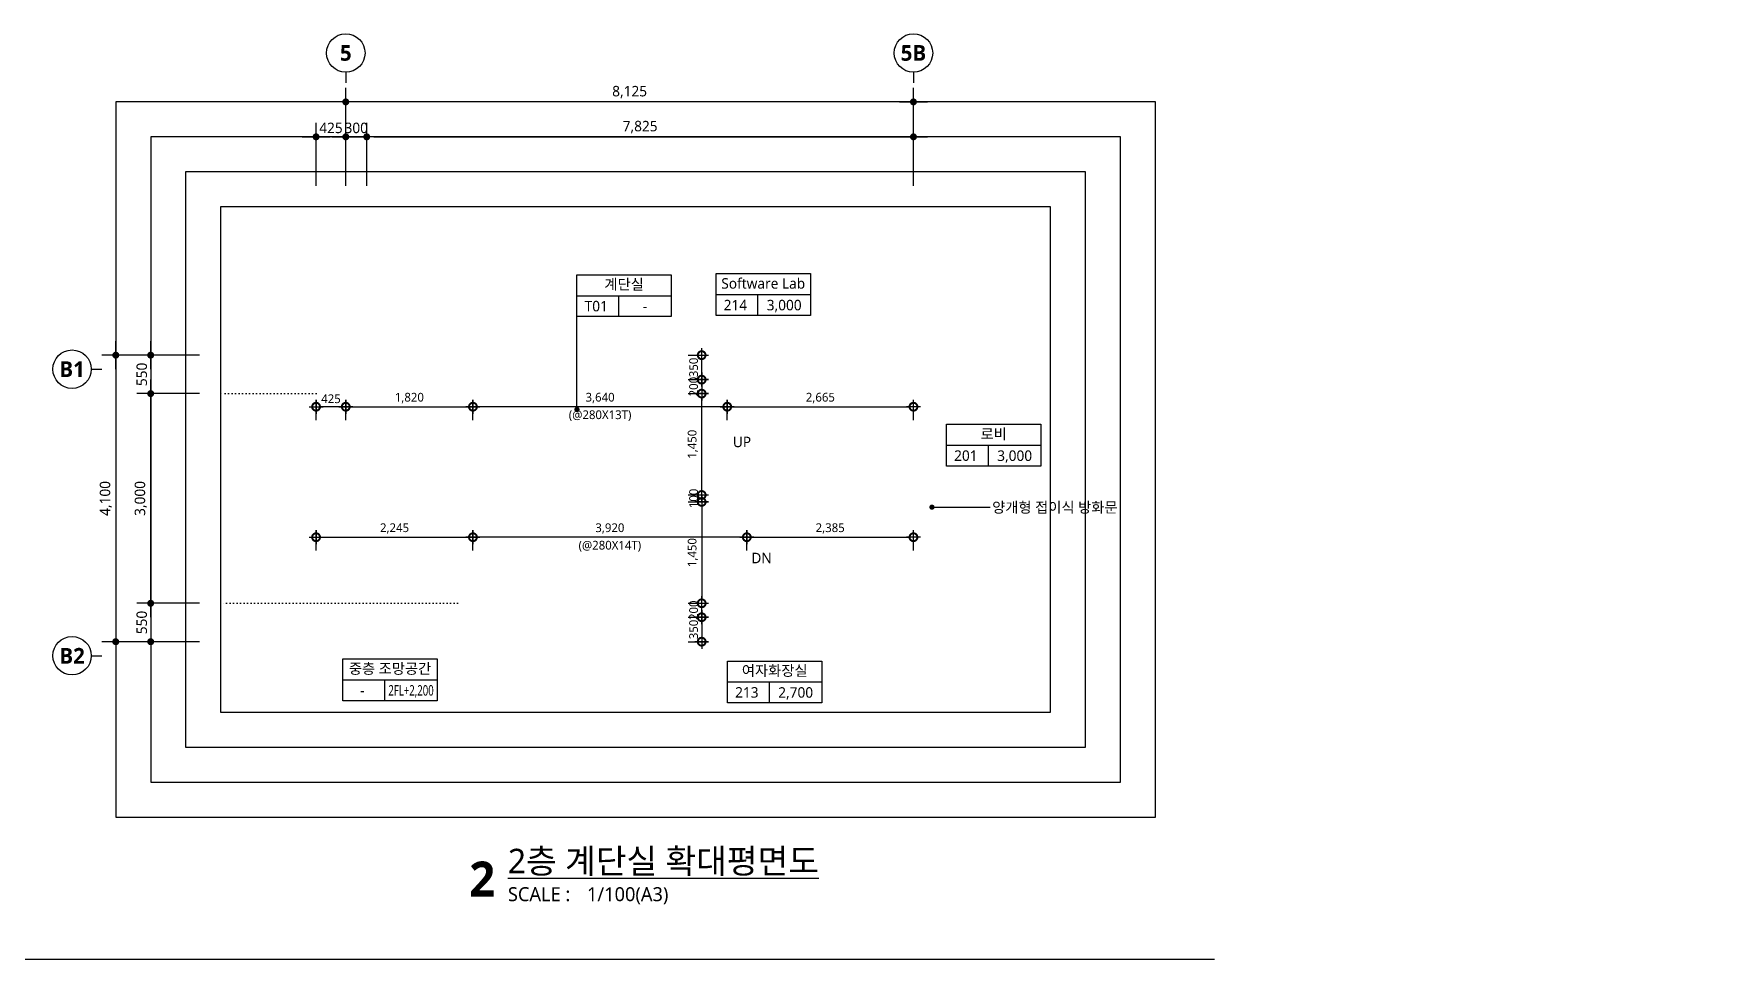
# Model space of a CAD drawing. Header units: millimetres. Extents: x 2325 to 124624, y 1250 to 28650.
# Drawn here: x 19773 to 43940, y 14850 to 28092 of the extents above; entities that cross this region are included whole.
import ezdxf
from ezdxf.enums import TextEntityAlignment as Align
from ezdxf.xclip import XClip

# ---------------------------------------------------------------- set-up
doc = ezdxf.new("R2010")
doc.units = ezdxf.units.MM
doc.header["$LTSCALE"] = 200
doc.header["$XCLIPFRAME"] = 0
doc.header["$PDMODE"] = 3
doc.linetypes.add('CEN-GAUN', pattern=[32.2, 30, -1, 0.2, -1])
doc.linetypes.add('DOT-GAUN', pattern=[1.25, 0, -1.25])
doc.layers.get('Defpoints').update_dxf_attribs({"color": 137})
doc.layers.add('02Waste', color=171, linetype='Continuous', plot=False)
doc.layers.add('CEN-ETC', color=1, linetype='DOT-GAUN', plot=False)
for name, color, linetype in [('CEN', 1, 'CEN-GAUN'), ('DIM', 7, 'Continuous'), ('DIM-INT', 7, 'Continuous'), ('SYM', 6, 'Continuous'), ('SYM-BUB', 3, 'Continuous'), ('SYM-LEAD', 6, 'Continuous'), ('TEXT', 3, 'Continuous'), ('TEXT-NOTE', 6, 'Continuous')]:
    doc.layers.add(name, color=color, linetype=linetype)
doc.styles.add('맑은고딕', font='malgun.ttf')
doc.styles.add('맑은고딕B', font='malgunbd.ttf')
doc.styles.add('스타일1', font='malgun.ttf')
doc.dimstyles.new('CJA-S-50', dxfattribs={"dimscale": 50, "dimtxt": 2.5, "dimasz": 1, "dimexe": 2, "dimexo": 3, "dimgap": 1, "dimtad": 1, "dimdec": 0, "dimzin": 1, "dimdsep": 46, "dimlunit": 6, "dimtxsty": '스타일1', "dimblk": 'GAUN-DOT', "dimcen": -2, "dimdle": 2, "dimclrd": 256, "dimclre": 256, "dimclrt": 3, "dimadec": 0, "dimazin": 0, "dimtfac": 1, "dimtdec": 0, "dimtix": 1, "dimtmove": 2, "dimatfit": 3, "dimldrblk": 'DOTSMALL', "dimfxl": 1, "dimtolj": 1, "dimtzin": 1, "dimarcsym": 0})
doc.dimstyles.new('DIM-QD 1', dxfattribs={"dimscale": 100, "dimtxt": 3, "dimasz": 1.5, "dimexe": 1, "dimexo": 0, "dimgap": 1, "dimtad": 1, "dimdec": 3, "dimdsep": 46, "dimlunit": 6, "dimtxsty": '스타일1', "dimblk1": 'ARCHTICK', "dimblk2": 'DOT', "dimsah": 1, "dimcen": 0, "dimclrd": 256, "dimclre": 256, "dimclrt": 3, "dimazin": 2, "dimtfac": 1, "dimtdec": 3, "dimtix": 1, "dimtmove": 2, "dimatfit": 3, "dimldrblk": 'DOT', "dimfxl": 1, "dimtolj": 1, "dimtzin": 0, "dimarcsym": 0})
doc.dimstyles.new('GAUN-100', dxfattribs={"dimscale": 100, "dimtxt": 1.5, "dimasz": 1, "dimexe": 2, "dimexo": 3, "dimgap": 0.5, "dimtad": 1, "dimdec": 0, "dimzin": 1, "dimdsep": 46, "dimlunit": 6, "dimtxsty": '맑은고딕', "dimblk": 'CJDOT', "dimcen": 0.09, "dimdle": 1, "dimclrd": 256, "dimclre": 256, "dimclrt": 3, "dimadec": 0, "dimazin": 0, "dimtfac": 1, "dimtdec": 0, "dimtix": 1, "dimtmove": 2, "dimatfit": 3, "dimldrblk": 'CJDOT', "dimfxl": 1, "dimtolj": 1, "dimtzin": 1, "dimarcsym": 0})

# ---------------------------------------------------------------- blocks, each defined once
blk = doc.blocks.new('dwgtitle')
at = {"layer": 'SYM', "color": 3, "style": '스타일1'}
blk.add_text('SCALE :', height=4, dxfattribs=at).set_placement((12.25, -1.4))
at = {"layer": 'SYM', "color": 6, "style": '맑은고딕B'}
blk.add_attdef('A', text='', height=10, dxfattribs=at).set_placement((4.89, 5), align=Align.MIDDLE)
at = {"layer": 'SYM', "color": 3, "style": '스타일1'}
for tag, p, height in [('%%UTITLE', (12.25, 6.59), 7), ('1/100', (34.89, -1.4), 4)]:
    blk.add_attdef(tag, p, '', height=height, dxfattribs=at)
blk = doc.blocks.new('NEW_BUB')
at = {"layer": 'SYM-BUB', "color": 6}
blk.add_line((0, 3), (0, 0), dxfattribs=at)
blk.add_circle((0, 8.5), 5.5, dxfattribs=at)
at = {"layer": 'SYM-BUB', "color": 3, "style": '맑은고딕B'}
blk.add_attdef('X', text='', height=4.5, dxfattribs=at).set_placement((0, 8.5), align=Align.MIDDLE)
blk = doc.blocks.new('CJDOT')
blk.add_line((-2, 0), (2, 0))
at = {"const_width": 0.5}
blk.add_lwpolyline([(-0.25, 0, 1), (0.25, 0, 1)], format="xyb", close=True, dxfattribs=at)
blk = doc.blocks.new('*D53')
at = {"layer": 'Defpoints', "color": 0, "transparency": 16777216}
for p in [(24239, 27117), (24239, 25617), (32364, 25617)]:
    blk.add_point(p, dxfattribs=at)
at = {"layer": 'DIM', "lineweight": -2, "transparency": 16777216}
for p, q in [((24239, 25917), (24239, 27317)), ((32364, 25917), (32364, 27317)), ((32264, 27117), (24339, 27117))]:
    blk.add_line(p, q, dxfattribs=at)
at = {"layer": 'DIM', "lineweight": -2, "transparency": 16777216, "xscale": 100, "yscale": 100, "zscale": 100, "rotation": 180}
blk.add_blockref('CJDOT', (24239, 27117), dxfattribs=at)
at = {"layer": 'DIM', "lineweight": -2, "transparency": 16777216, "xscale": 100, "yscale": 100, "zscale": 100}
blk.add_blockref('CJDOT', (32364, 27117), dxfattribs=at)
at = {"layer": 'DIM', "color": 3, "transparency": 16777216, "insert": (28302, 27257), "char_height": 150, "attachment_point": 5, "style": '맑은고딕'}
blk.add_mtext('\\A1;8,125', dxfattribs=at)
blk = doc.blocks.new('*D54')
at = {"layer": 'Defpoints', "color": 0, "transparency": 16777216}
for p in [(24539, 26617), (24239, 25617), (24539, 25617)]:
    blk.add_point(p, dxfattribs=at)
at = {"layer": 'DIM', "lineweight": -2, "transparency": 16777216}
for p, q in [((24139, 26617), (24039, 26617)), ((24239, 25917), (24239, 26817)), ((24239, 26617), (24539, 26617)), ((24539, 25917), (24539, 26817)), ((24639, 26617), (24739, 26617))]:
    blk.add_line(p, q, dxfattribs=at)
at = {"layer": 'DIM', "lineweight": -2, "transparency": 16777216, "xscale": 100, "yscale": 100, "zscale": 100}
blk.add_blockref('CJDOT', (24239, 26617), dxfattribs=at)
at = {"layer": 'DIM', "lineweight": -2, "transparency": 16777216, "xscale": 100, "yscale": 100, "zscale": 100, "rotation": 180}
blk.add_blockref('CJDOT', (24539, 26617), dxfattribs=at)
at = {"layer": 'DIM', "color": 3, "transparency": 16777216, "insert": (24389, 26744), "char_height": 150, "attachment_point": 5, "style": '맑은고딕'}
blk.add_mtext('\\A1;300', dxfattribs=at)
blk = doc.blocks.new('*D55')
at = {"layer": 'Defpoints', "color": 0, "transparency": 16777216}
for p in [(22447, 23493), (20947, 19393), (22447, 19393)]:
    blk.add_point(p, dxfattribs=at)
at = {"layer": 'DIM', "lineweight": -2, "transparency": 16777216}
for p, q in [((22147, 23493), (20747, 23493)), ((20947, 23393), (20947, 19493)), ((22147, 19393), (20747, 19393))]:
    blk.add_line(p, q, dxfattribs=at)
at = {"layer": 'DIM', "lineweight": -2, "transparency": 16777216, "xscale": 100, "yscale": 100, "zscale": 100}
for p, rotation in [((20947, 23493), 90), ((20947, 19393), 270)]:
    blk.add_blockref('CJDOT', p, dxfattribs=dict(at, rotation=rotation))
at = {"layer": 'DIM', "color": 3, "transparency": 16777216, "insert": (20806, 21443), "char_height": 150, "attachment_point": 5, "rotation": 90, "style": '맑은고딕'}
blk.add_mtext('\\A1;4,100', dxfattribs=at)
blk = doc.blocks.new('*D56')
at = {"layer": 'Defpoints', "color": 0, "transparency": 16777216}
for p in [(21447, 22943), (22447, 22943), (22447, 19943)]:
    blk.add_point(p, dxfattribs=at)
at = {"layer": 'DIM', "lineweight": -2, "transparency": 16777216}
for p, q in [((22147, 22943), (21247, 22943)), ((21447, 20043), (21447, 22843)), ((22147, 19943), (21247, 19943))]:
    blk.add_line(p, q, dxfattribs=at)
at = {"layer": 'DIM', "lineweight": -2, "transparency": 16777216, "xscale": 100, "yscale": 100, "zscale": 100}
for p, rotation in [((21447, 22943), 90), ((21447, 19943), 270)]:
    blk.add_blockref('CJDOT', p, dxfattribs=dict(at, rotation=rotation))
at = {"layer": 'DIM', "color": 3, "transparency": 16777216, "insert": (21306, 21443), "char_height": 150, "attachment_point": 5, "rotation": 90, "style": '맑은고딕'}
blk.add_mtext('\\A1;3,000', dxfattribs=at)
blk = doc.blocks.new('room')
at = {"layer": 'TEXT-NOTE'}
for p, q in [((0, 0), (0, 12)), ((0, 12), (27, 12)), ((27, 12), (27, 0)), ((0, 6), (27, 6)), ((12, 0), (12, 6)), ((27, 0), (0, 0))]:
    blk.add_line(p, q, dxfattribs=at)
at = {"layer": 'TEXT-NOTE', "color": 3, "style": '스타일1'}
for tag, p in [('실명', (13.5, 9.28)), ('101', (5.53, 3.02)), ('2400', (19.5, 3))]:
    blk.add_attdef(tag, text='', height=3, dxfattribs=at).set_placement(p, align=Align.MIDDLE)
blk = doc.blocks.new('_ARCHTICK')
at = {"color": 0, "linetype": 'ByBlock', "const_width": 0.15}
blk.add_lwpolyline([(-0.5, -0.5), (0.5, 0.5)], dxfattribs=at)
blk = doc.blocks.new('_DOT')
at = {"color": 0, "linetype": 'ByBlock'}
blk.add_line((-0.5, 0), (-1, 0), dxfattribs=at)
at = {"color": 0, "linetype": 'ByBlock', "const_width": 0.5}
blk.add_lwpolyline([(-0.25, 0, 1), (0.25, 0, 1)], format="xyb", close=True, dxfattribs=at)
blk = doc.blocks.new('*D52')
at = {"layer": 'Defpoints', "color": 0, "transparency": 16777216}
for p in [(22447, 23493), (21447, 22943), (22447, 22943)]:
    blk.add_point(p, dxfattribs=at)
at = {"layer": 'DIM', "lineweight": -2, "transparency": 16777216}
for p, q in [((22147, 23493), (21247, 23493)), ((21447, 23393), (21447, 23043)), ((22147, 22943), (21247, 22943))]:
    blk.add_line(p, q, dxfattribs=at)
at = {"layer": 'DIM', "lineweight": -2, "transparency": 16777216, "xscale": 100, "yscale": 100, "zscale": 100}
for p, rotation in [((21447, 23493), 90), ((21447, 22943), 270)]:
    blk.add_blockref('CJDOT', p, dxfattribs=dict(at, rotation=rotation))
at = {"layer": 'DIM', "color": 3, "transparency": 16777216, "insert": (21319, 23218), "char_height": 150, "attachment_point": 5, "rotation": 90, "style": '맑은고딕'}
blk.add_mtext('\\A1;550', dxfattribs=at)
blk = doc.blocks.new('GAUN-DOT')
at = {"linetype": 'ByBlock'}
for p, q in [((2, 0), (-2, 0)), ((0, -2), (0, 2))]:
    blk.add_line(p, q, dxfattribs=at)
at = {"const_width": 2.25}
blk.add_lwpolyline([(0, 0.28125, 1), (0, -0.28125, 1)], format="xyb", close=True, dxfattribs=at)
blk = doc.blocks.new('*D57')
at = {"layer": 'Defpoints', "color": 0, "transparency": 16777216}
for p in [(26059, 22755), (24239, 22413), (26059, 22413)]:
    blk.add_point(p, dxfattribs=at)
at = {"layer": 'DIM-INT', "lineweight": -2, "transparency": 16777216}
for p, q in [((24239, 22563), (24239, 22855)), ((24289, 22755), (26009, 22755)), ((26059, 22563), (26059, 22855))]:
    blk.add_line(p, q, dxfattribs=at)
at = {"layer": 'DIM-INT', "lineweight": -2, "transparency": 16777216, "xscale": 50, "yscale": 50, "zscale": 50, "rotation": 180}
blk.add_blockref('GAUN-DOT', (24239, 22755), dxfattribs=at)
at = {"layer": 'DIM-INT', "lineweight": -2, "transparency": 16777216, "xscale": 50, "yscale": 50, "zscale": 50}
blk.add_blockref('GAUN-DOT', (26059, 22755), dxfattribs=at)
at = {"layer": 'DIM-INT', "color": 3, "transparency": 16777216, "insert": (25149, 22880), "char_height": 125, "attachment_point": 5, "style": '스타일1'}
blk.add_mtext('\\A1;1,820', dxfattribs=at)
blk = doc.blocks.new('_DotSmall')
at = {"color": 0, "linetype": 'ByBlock', "const_width": 0.5}
blk.add_lwpolyline([(-0.0625, 0, 1), (0.0625, 0, 1)], format="xyb", close=True, dxfattribs=at)
blk = doc.blocks.new('*D58')
at = {"layer": 'Defpoints', "color": 0, "transparency": 16777216}
for p in [(26059, 22755), (26059, 22413), (29699, 22413)]:
    blk.add_point(p, dxfattribs=at)
at = {"layer": 'DIM-INT', "lineweight": -2, "transparency": 16777216}
for p, q in [((26059, 22563), (26059, 22855)), ((29649, 22755), (26109, 22755)), ((29699, 22563), (29699, 22855))]:
    blk.add_line(p, q, dxfattribs=at)
at = {"layer": 'DIM-INT', "lineweight": -2, "transparency": 16777216, "xscale": 50, "yscale": 50, "zscale": 50, "rotation": 180}
blk.add_blockref('GAUN-DOT', (26059, 22755), dxfattribs=at)
at = {"layer": 'DIM-INT', "lineweight": -2, "transparency": 16777216, "xscale": 50, "yscale": 50, "zscale": 50}
blk.add_blockref('GAUN-DOT', (29699, 22755), dxfattribs=at)
at = {"layer": 'DIM-INT', "color": 3, "transparency": 16777216, "char_height": 125, "attachment_point": 5, "style": '스타일1'}
for s, insert in [('\\A1;3,640', (27879, 22880)), ('\\A1;(@280X13T)', (27879, 22627))]:
    blk.add_mtext(s, dxfattribs=dict(at, insert=insert))
blk = doc.blocks.new('*D59')
at = {"layer": 'Defpoints', "color": 0, "transparency": 16777216}
for p in [(32364, 22755), (29699, 22413), (32364, 22413)]:
    blk.add_point(p, dxfattribs=at)
at = {"layer": 'DIM-INT', "lineweight": -2, "transparency": 16777216}
for p, q in [((29699, 22563), (29699, 22855)), ((29749, 22755), (32314, 22755)), ((32364, 22563), (32364, 22855))]:
    blk.add_line(p, q, dxfattribs=at)
at = {"layer": 'DIM-INT', "lineweight": -2, "transparency": 16777216, "xscale": 50, "yscale": 50, "zscale": 50, "rotation": 180}
blk.add_blockref('GAUN-DOT', (29699, 22755), dxfattribs=at)
at = {"layer": 'DIM-INT', "lineweight": -2, "transparency": 16777216, "xscale": 50, "yscale": 50, "zscale": 50}
blk.add_blockref('GAUN-DOT', (32364, 22755), dxfattribs=at)
at = {"layer": 'DIM-INT', "color": 3, "transparency": 16777216, "insert": (31032, 22880), "char_height": 125, "attachment_point": 5, "style": '스타일1'}
blk.add_mtext('\\A1;2,665', dxfattribs=at)
blk = doc.blocks.new('*D60')
at = {"layer": 'Defpoints', "color": 0, "transparency": 16777216}
for p in [(26059, 20888), (23814, 20547), (26059, 20547)]:
    blk.add_point(p, dxfattribs=at)
at = {"layer": 'DIM-INT', "lineweight": -2, "transparency": 16777216}
for p, q in [((23814, 20697), (23814, 20988)), ((23864, 20888), (26009, 20888)), ((26059, 20697), (26059, 20988))]:
    blk.add_line(p, q, dxfattribs=at)
at = {"layer": 'DIM-INT', "lineweight": -2, "transparency": 16777216, "xscale": 50, "yscale": 50, "zscale": 50, "rotation": 180}
blk.add_blockref('GAUN-DOT', (23814, 20888), dxfattribs=at)
at = {"layer": 'DIM-INT', "lineweight": -2, "transparency": 16777216, "xscale": 50, "yscale": 50, "zscale": 50}
blk.add_blockref('GAUN-DOT', (26059, 20888), dxfattribs=at)
at = {"layer": 'DIM-INT', "color": 3, "transparency": 16777216, "insert": (24937, 21013), "char_height": 125, "attachment_point": 5, "style": '스타일1'}
blk.add_mtext('\\A1;2,245', dxfattribs=at)
blk = doc.blocks.new('*D61')
at = {"layer": 'Defpoints', "color": 0, "transparency": 16777216}
for p in [(26059, 20888), (26059, 20547), (29979, 20547)]:
    blk.add_point(p, dxfattribs=at)
at = {"layer": 'DIM-INT', "lineweight": -2, "transparency": 16777216}
for p, q in [((26059, 20697), (26059, 20988)), ((29929, 20888), (26109, 20888)), ((29979, 20697), (29979, 20988))]:
    blk.add_line(p, q, dxfattribs=at)
at = {"layer": 'DIM-INT', "lineweight": -2, "transparency": 16777216, "xscale": 50, "yscale": 50, "zscale": 50, "rotation": 180}
blk.add_blockref('GAUN-DOT', (26059, 20888), dxfattribs=at)
at = {"layer": 'DIM-INT', "lineweight": -2, "transparency": 16777216, "xscale": 50, "yscale": 50, "zscale": 50}
blk.add_blockref('GAUN-DOT', (29979, 20888), dxfattribs=at)
at = {"layer": 'DIM-INT', "color": 3, "transparency": 16777216, "char_height": 125, "attachment_point": 5, "style": '스타일1'}
for s, insert in [('\\A1;3,920', (28019, 21013)), ('\\A1;(@280X14T)', (28019, 20760))]:
    blk.add_mtext(s, dxfattribs=dict(at, insert=insert))
blk = doc.blocks.new('*D62')
at = {"layer": 'Defpoints', "color": 0, "transparency": 16777216}
for p in [(32364, 20888), (29979, 20547), (32364, 20547)]:
    blk.add_point(p, dxfattribs=at)
at = {"layer": 'DIM-INT', "lineweight": -2, "transparency": 16777216}
for p, q in [((29979, 20697), (29979, 20988)), ((30029, 20888), (32314, 20888)), ((32364, 20697), (32364, 20988))]:
    blk.add_line(p, q, dxfattribs=at)
at = {"layer": 'DIM-INT', "lineweight": -2, "transparency": 16777216, "xscale": 50, "yscale": 50, "zscale": 50, "rotation": 180}
blk.add_blockref('GAUN-DOT', (29979, 20888), dxfattribs=at)
at = {"layer": 'DIM-INT', "lineweight": -2, "transparency": 16777216, "xscale": 50, "yscale": 50, "zscale": 50}
blk.add_blockref('GAUN-DOT', (32364, 20888), dxfattribs=at)
at = {"layer": 'DIM-INT', "color": 3, "transparency": 16777216, "insert": (31172, 21013), "char_height": 125, "attachment_point": 5, "style": '스타일1'}
blk.add_mtext('\\A1;2,385', dxfattribs=at)
blk = doc.blocks.new('*D63')
at = {"layer": 'Defpoints', "color": 0, "transparency": 16777216}
for p in [(28991, 21393), (28991, 19943), (29333, 19943)]:
    blk.add_point(p, dxfattribs=at)
at = {"layer": 'DIM-INT', "lineweight": -2, "transparency": 16777216}
for p, q in [((29141, 21393), (29433, 21393)), ((29333, 21343), (29333, 19993)), ((29141, 19943), (29433, 19943))]:
    blk.add_line(p, q, dxfattribs=at)
at = {"layer": 'DIM-INT', "lineweight": -2, "transparency": 16777216, "xscale": 50, "yscale": 50, "zscale": 50}
for p, rotation in [((29333, 21393), 90), ((29333, 19943), 270)]:
    blk.add_blockref('GAUN-DOT', p, dxfattribs=dict(at, rotation=rotation))
at = {"layer": 'DIM-INT', "color": 3, "transparency": 16777216, "insert": (29207, 20668), "char_height": 125, "attachment_point": 5, "rotation": 90, "style": '스타일1'}
blk.add_mtext('\\A1;1,450', dxfattribs=at)
blk = doc.blocks.new('*D64')
at = {"layer": 'Defpoints', "color": 0, "transparency": 16777216}
for p in [(28991, 21493), (28991, 21393), (29333, 21493)]:
    blk.add_point(p, dxfattribs=at)
at = {"layer": 'DIM-INT', "lineweight": -2, "transparency": 16777216}
for p, q in [((29333, 21543), (29333, 21593)), ((29141, 21493), (29433, 21493)), ((29141, 21393), (29433, 21393)), ((29333, 21393), (29333, 21493)), ((29333, 21343), (29333, 21293))]:
    blk.add_line(p, q, dxfattribs=at)
at = {"layer": 'DIM-INT', "lineweight": -2, "transparency": 16777216, "xscale": 50, "yscale": 50, "zscale": 50}
for p, rotation in [((29333, 21493), 270), ((29333, 21393), 90)]:
    blk.add_blockref('GAUN-DOT', p, dxfattribs=dict(at, rotation=rotation))
at = {"layer": 'DIM-INT', "color": 3, "transparency": 16777216, "insert": (29218, 21443), "char_height": 125, "attachment_point": 5, "rotation": 90, "style": '스타일1'}
blk.add_mtext('\\A1;100', dxfattribs=at)
blk = doc.blocks.new('*D65')
at = {"layer": 'Defpoints', "color": 0, "transparency": 16777216}
for p in [(28991, 22943), (29333, 22943), (28991, 21493)]:
    blk.add_point(p, dxfattribs=at)
at = {"layer": 'DIM-INT', "lineweight": -2, "transparency": 16777216}
for p, q in [((29141, 22943), (29433, 22943)), ((29333, 21543), (29333, 22893)), ((29141, 21493), (29433, 21493))]:
    blk.add_line(p, q, dxfattribs=at)
at = {"layer": 'DIM-INT', "lineweight": -2, "transparency": 16777216, "xscale": 50, "yscale": 50, "zscale": 50}
for p, rotation in [((29333, 22943), 90), ((29333, 21493), 270)]:
    blk.add_blockref('GAUN-DOT', p, dxfattribs=dict(at, rotation=rotation))
at = {"layer": 'DIM-INT', "color": 3, "transparency": 16777216, "insert": (29207, 22218), "char_height": 125, "attachment_point": 5, "rotation": 90, "style": '스타일1'}
blk.add_mtext('\\A1;1,450', dxfattribs=at)
blk = doc.blocks.new('*D66')
at = {"layer": 'Defpoints', "color": 0, "transparency": 16777216}
for p in [(23814, 26617), (23814, 25617), (24239, 25617)]:
    blk.add_point(p, dxfattribs=at)
at = {"layer": 'DIM', "lineweight": -2, "transparency": 16777216}
for p, q in [((23714, 26617), (23614, 26617)), ((23814, 25917), (23814, 26817)), ((24239, 26617), (23814, 26617)), ((24239, 25917), (24239, 26817)), ((24339, 26617), (24439, 26617))]:
    blk.add_line(p, q, dxfattribs=at)
at = {"layer": 'DIM', "lineweight": -2, "transparency": 16777216, "xscale": 100, "yscale": 100, "zscale": 100}
blk.add_blockref('CJDOT', (23814, 26617), dxfattribs=at)
at = {"layer": 'DIM', "lineweight": -2, "transparency": 16777216, "xscale": 100, "yscale": 100, "zscale": 100, "rotation": 180}
blk.add_blockref('CJDOT', (24239, 26617), dxfattribs=at)
at = {"layer": 'DIM', "color": 3, "transparency": 16777216, "insert": (24027, 26744), "char_height": 150, "attachment_point": 5, "style": '맑은고딕'}
blk.add_mtext('\\A1;425', dxfattribs=at)
blk = doc.blocks.new('*D67')
at = {"layer": 'Defpoints', "color": 0, "transparency": 16777216}
for p in [(22447, 19943), (21447, 19393), (22447, 19393)]:
    blk.add_point(p, dxfattribs=at)
at = {"layer": 'DIM', "lineweight": -2, "transparency": 16777216}
for p, q in [((22147, 19943), (21247, 19943)), ((21447, 19843), (21447, 19493)), ((22147, 19393), (21247, 19393))]:
    blk.add_line(p, q, dxfattribs=at)
at = {"layer": 'DIM', "lineweight": -2, "transparency": 16777216, "xscale": 100, "yscale": 100, "zscale": 100}
for p, rotation in [((21447, 19943), 90), ((21447, 19393), 270)]:
    blk.add_blockref('CJDOT', p, dxfattribs=dict(at, rotation=rotation))
at = {"layer": 'DIM', "color": 3, "transparency": 16777216, "insert": (21319, 19668), "char_height": 150, "attachment_point": 5, "rotation": 90, "style": '맑은고딕'}
blk.add_mtext('\\A1;550', dxfattribs=at)
blk = doc.blocks.new('*D68')
at = {"layer": 'Defpoints', "color": 0, "transparency": 16777216}
for p in [(23814, 22755), (23814, 22413), (24239, 22413)]:
    blk.add_point(p, dxfattribs=at)
at = {"layer": 'DIM-INT', "lineweight": -2, "transparency": 16777216}
for p, q in [((23814, 22563), (23814, 22855)), ((24189, 22755), (23864, 22755)), ((24239, 22563), (24239, 22855))]:
    blk.add_line(p, q, dxfattribs=at)
at = {"layer": 'DIM-INT', "lineweight": -2, "transparency": 16777216, "xscale": 50, "yscale": 50, "zscale": 50, "rotation": 180}
blk.add_blockref('GAUN-DOT', (23814, 22755), dxfattribs=at)
at = {"layer": 'DIM-INT', "lineweight": -2, "transparency": 16777216, "xscale": 50, "yscale": 50, "zscale": 50}
blk.add_blockref('GAUN-DOT', (24239, 22755), dxfattribs=at)
at = {"layer": 'DIM-INT', "color": 3, "transparency": 16777216, "insert": (24027, 22869), "char_height": 125, "attachment_point": 5, "style": '스타일1'}
blk.add_mtext('\\A1;425', dxfattribs=at)
blk = doc.blocks.new('*D80')
at = {"layer": 'Defpoints', "color": 0, "transparency": 16777216}
for p in [(28991, 23143), (28991, 22943), (29333, 22943)]:
    blk.add_point(p, dxfattribs=at)
at = {"layer": 'DIM-INT', "lineweight": -2, "transparency": 16777216}
for p, q in [((29333, 23193), (29333, 23243)), ((29141, 23143), (29433, 23143)), ((29333, 23143), (29333, 22943)), ((29141, 22943), (29433, 22943)), ((29333, 22893), (29333, 22843))]:
    blk.add_line(p, q, dxfattribs=at)
at = {"layer": 'DIM-INT', "lineweight": -2, "transparency": 16777216, "xscale": 50, "yscale": 50, "zscale": 50}
for p, rotation in [((29333, 23143), 270), ((29333, 22943), 90)]:
    blk.add_blockref('GAUN-DOT', p, dxfattribs=dict(at, rotation=rotation))
at = {"layer": 'DIM-INT', "color": 3, "transparency": 16777216, "insert": (29218, 23043), "char_height": 125, "attachment_point": 5, "rotation": 90, "style": '스타일1'}
blk.add_mtext('\\A1;200', dxfattribs=at)
blk = doc.blocks.new('*D81')
at = {"layer": 'Defpoints', "color": 0, "transparency": 16777216}
for p in [(28991, 23493), (29333, 23493), (28991, 23143)]:
    blk.add_point(p, dxfattribs=at)
at = {"layer": 'DIM-INT', "lineweight": -2, "transparency": 16777216}
for p, q in [((29141, 23493), (29433, 23493)), ((29333, 23543), (29333, 23593)), ((29333, 23143), (29333, 23493)), ((29141, 23143), (29433, 23143)), ((29333, 23093), (29333, 23043))]:
    blk.add_line(p, q, dxfattribs=at)
at = {"layer": 'DIM-INT', "lineweight": -2, "transparency": 16777216, "xscale": 50, "yscale": 50, "zscale": 50}
for p, rotation in [((29333, 23493), 270), ((29333, 23143), 90)]:
    blk.add_blockref('GAUN-DOT', p, dxfattribs=dict(at, rotation=rotation))
at = {"layer": 'DIM-INT', "color": 3, "transparency": 16777216, "insert": (29218, 23318), "char_height": 125, "attachment_point": 5, "rotation": 90, "style": '스타일1'}
blk.add_mtext('\\A1;350', dxfattribs=at)
blk = doc.blocks.new('*D82')
at = {"layer": 'Defpoints', "color": 0, "transparency": 16777216}
for p in [(28991, 19943), (29333, 19943), (28991, 19743)]:
    blk.add_point(p, dxfattribs=at)
at = {"layer": 'DIM-INT', "lineweight": -2, "transparency": 16777216}
for p, q in [((29141, 19943), (29433, 19943)), ((29333, 19993), (29333, 20043)), ((29333, 19743), (29333, 19943)), ((29141, 19743), (29433, 19743)), ((29333, 19693), (29333, 19643))]:
    blk.add_line(p, q, dxfattribs=at)
at = {"layer": 'DIM-INT', "lineweight": -2, "transparency": 16777216, "xscale": 50, "yscale": 50, "zscale": 50}
for p, rotation in [((29333, 19943), 270), ((29333, 19743), 90)]:
    blk.add_blockref('GAUN-DOT', p, dxfattribs=dict(at, rotation=rotation))
at = {"layer": 'DIM-INT', "color": 3, "transparency": 16777216, "insert": (29218, 19843), "char_height": 125, "attachment_point": 5, "rotation": 90, "style": '스타일1'}
blk.add_mtext('\\A1;200', dxfattribs=at)
blk = doc.blocks.new('*D83')
at = {"layer": 'Defpoints', "color": 0, "transparency": 16777216}
for p in [(28991, 19743), (28991, 19393), (29333, 19393)]:
    blk.add_point(p, dxfattribs=at)
at = {"layer": 'DIM-INT', "lineweight": -2, "transparency": 16777216}
for p, q in [((29333, 19793), (29333, 19843)), ((29141, 19743), (29433, 19743)), ((29333, 19743), (29333, 19393)), ((29141, 19393), (29433, 19393)), ((29333, 19343), (29333, 19293))]:
    blk.add_line(p, q, dxfattribs=at)
at = {"layer": 'DIM-INT', "lineweight": -2, "transparency": 16777216, "xscale": 50, "yscale": 50, "zscale": 50}
for p, rotation in [((29333, 19743), 270), ((29333, 19393), 90)]:
    blk.add_blockref('GAUN-DOT', p, dxfattribs=dict(at, rotation=rotation))
at = {"layer": 'DIM-INT', "color": 3, "transparency": 16777216, "insert": (29218, 19568), "char_height": 125, "attachment_point": 5, "rotation": 90, "style": '스타일1'}
blk.add_mtext('\\A1;350', dxfattribs=at)
blk = doc.blocks.new('dddbbsdfd')
at = {"layer": 'CEN'}
for p, q in [((269155.8, 133598.4), (204155.8, 133598.4)), ((269155.8, 132898.4), (204155.8, 132898.4)), ((269155.8, 132648.4), (204155.8, 132648.4)), ((269155.8, 129398.4), (204155.8, 129398.4))]:
    blk.add_line(p, q, dxfattribs=at)
blk = doc.blocks.new('*D251')
at = {"layer": 'Defpoints', "color": 0, "transparency": 16777216}
for p in [(32364, 26617), (24539, 25617), (32364, 25617)]:
    blk.add_point(p, dxfattribs=at)
at = {"layer": 'DIM', "lineweight": -2, "transparency": 16777216}
for p, q in [((24539, 25917), (24539, 26817)), ((24639, 26617), (32264, 26617)), ((32364, 25917), (32364, 26817))]:
    blk.add_line(p, q, dxfattribs=at)
at = {"layer": 'DIM', "lineweight": -2, "transparency": 16777216, "xscale": 100, "yscale": 100, "zscale": 100, "rotation": 180}
blk.add_blockref('CJDOT', (24539, 26617), dxfattribs=at)
at = {"layer": 'DIM', "lineweight": -2, "transparency": 16777216, "xscale": 100, "yscale": 100, "zscale": 100}
blk.add_blockref('CJDOT', (32364, 26617), dxfattribs=at)
at = {"layer": 'DIM', "color": 3, "transparency": 16777216, "insert": (28452, 26757), "char_height": 150, "attachment_point": 5, "style": '맑은고딕'}
blk.add_mtext('\\A1;7,825', dxfattribs=at)

msp = doc.modelspace()

# ---------------------------------------------------------------- linework, layer by layer
at = {"layer": '02Waste'}
msp.add_line((2325, 14850), (36675, 14850), dxfattribs=at)
for points in [[(20946.5, 16884.1), (35826.7, 16884.1), (35826.7, 27116.5), (20946.5, 27116.5)], [(21446.5, 17384.1), (35326.7, 17384.1), (35326.7, 26616.5), (21446.5, 26616.5)], [(21946.5, 17884.1), (34826.7, 17884.1), (34826.7, 26116.5), (21946.5, 26116.5)], [(22446.5, 18384.1), (34326.7, 18384.1), (34326.7, 25616.5), (22446.5, 25616.5)]]:
    msp.add_lwpolyline(points, close=True, dxfattribs=at)
at = {"layer": 'CEN-ETC', "ltscale": 0.2}
for p, q in [((23814.2, 22942.5), (22446.5, 22942.5)), ((25839.2, 19942.5), (22446.5, 19942.5))]:
    msp.add_line(p, q, dxfattribs=at)

# ---------------------------------------------------------------- block references
ref = msp.add_blockref('dddbbsdfd', (-164920.1, -111030.2))
XClip(ref).set_block_clipping_path([(232155.531008494, 128100.966), (240155.531008494, 136167.4144981058)])
at = {"layer": 'SYM', "xscale": 50.00000000004174, "yscale": 50.00000000004174, "zscale": 50.00000000004174}
msp.add_blockref('dwgtitle', (25947.2, 15750.6), dxfattribs=at).add_auto_attribs({'%%UTITLE': '%%u2층 계단실 확대평면도', '1/100': '1/100(A3)', 'A': '2'})
at = {"layer": 'SYM-BUB', "xscale": 50.00000000004174, "yscale": 50.00000000004174, "zscale": 50.00000000004174}
for p, values in [((24239.2, 27391.5), {'X': '5'}), ((32364.2, 27391.5), {'X': '5B'})]:
    msp.add_blockref('NEW_BUB', p, dxfattribs=at).add_auto_attribs(values)
at = {"layer": 'SYM-BUB'}
ref = msp.add_blockref('NEW_BUB', (20746.5, 23292.5), dxfattribs=dict(at, xscale=50.00000000004174, yscale=50.00000000004174, zscale=50.00000000004174, rotation=90))
ref.add_attrib('X', 'B1', dxfattribs={"color": 3, "height": 225, "style": '맑은고딕B'}).set_placement((20321.5, 23292.5), align=Align.MIDDLE)
ref = msp.add_blockref('NEW_BUB', (20746.5, 19192.5), dxfattribs=dict(at, xscale=50.00000000004174, yscale=50.00000000004174, zscale=50.00000000004174, rotation=90))
ref.add_attrib('X', 'B2', dxfattribs={"color": 3, "height": 225, "style": '맑은고딕B'}).set_placement((20321.5, 19192.5), align=Align.MIDDLE)
at = {"layer": 'TEXT-NOTE'}
ref = msp.add_blockref('room', (29539, 24059.6), dxfattribs=dict(at, xscale=50, yscale=50, zscale=50))
ref.add_attrib('2400', '3,000', dxfattribs={"color": 3, "height": 150, "style": '스타일1'}).set_placement((30514, 24209.6), align=Align.MIDDLE_CENTER)
ref.add_attrib('101', '214', dxfattribs={"color": 3, "height": 150, "style": '스타일1'}).set_placement((29815.3, 24210.5), align=Align.MIDDLE)
ref.add_attrib('실명', 'Software Lab', dxfattribs={"color": 3, "height": 150, "style": '스타일1'}).set_placement((30214, 24523.8), align=Align.MIDDLE)
ref = msp.add_blockref('room', (27548.1, 24044), dxfattribs=dict(at, xscale=50, yscale=50, zscale=50))
ref.add_attrib('2400', '-', dxfattribs={"color": 3, "height": 150, "style": '스타일1'}).set_placement((28523.1, 24194), align=Align.MIDDLE_CENTER)
ref.add_attrib('101', 'T01', dxfattribs={"color": 3, "height": 150, "style": '스타일1'}).set_placement((27824.4, 24195), align=Align.MIDDLE)
ref.add_attrib('실명', '계단실', dxfattribs={"color": 3, "height": 150, "style": '스타일1'}).set_placement((28223.1, 24508.2), align=Align.MIDDLE)
ref = msp.add_blockref('room', (32837.7, 21904.9), dxfattribs=dict(at, xscale=50, yscale=50, zscale=50))
ref.add_attrib('2400', '3,000', dxfattribs={"color": 3, "height": 150, "style": '스타일1'}).set_placement((33812.7, 22054.9), align=Align.MIDDLE_CENTER)
ref.add_attrib('101', '201', dxfattribs={"color": 3, "height": 150, "style": '스타일1'}).set_placement((33114, 22055.8), align=Align.MIDDLE)
ref.add_attrib('실명', '로비', dxfattribs={"color": 3, "height": 150, "style": '스타일1'}).set_placement((33512.7, 22369), align=Align.MIDDLE)
ref = msp.add_blockref('room', (24197.9, 18546.8), dxfattribs=dict(at, xscale=50, yscale=50, zscale=50))
ref.add_attrib('2400', '2FL+2,200', dxfattribs={"color": 3, "height": 150, "style": '스타일1', "width": 0.7}).set_placement((25172.9, 18696.8), align=Align.MIDDLE_CENTER)
ref.add_attrib('101', '-', dxfattribs={"color": 3, "height": 150, "style": '스타일1'}).set_placement((24474.2, 18697.7), align=Align.MIDDLE)
ref.add_attrib('실명', '중층 조망공간', dxfattribs={"color": 3, "height": 150, "style": '스타일1'}).set_placement((24872.9, 19010.9), align=Align.MIDDLE)
ref = msp.add_blockref('room', (29703.3, 18517), dxfattribs=dict(at, xscale=50, yscale=50, zscale=50))
ref.add_attrib('2400', '2,700', dxfattribs={"color": 3, "height": 150, "style": '스타일1'}).set_placement((30678.3, 18667), align=Align.MIDDLE_CENTER)
ref.add_attrib('101', '213', dxfattribs={"color": 3, "height": 150, "style": '스타일1'}).set_placement((29979.6, 18667.9), align=Align.MIDDLE)
ref.add_attrib('실명', '여자화장실', dxfattribs={"color": 3, "height": 150, "style": '스타일1'}).set_placement((30378.3, 18981.1), align=Align.MIDDLE)

# ---------------------------------------------------------------- texts
at = {"layer": 'TEXT', "color": 3, "style": '스타일1'}
for s, p in [('UP', (29910.3, 22176.7)), ('DN', (30190.3, 20515.6))]:
    msp.add_text(s, height=150, dxfattribs=at).set_placement(p, align=Align.CENTER)
msp.add_text('양개형 접이식 방화문', height=150, dxfattribs=at).set_placement((33490.5, 21239.6))

# ---------------------------------------------------------------- dimensions: what is measured, and where the dimension line sits
at = {"layer": 'DIM'}
dim = msp.add_linear_dim(base=(24239.2, 27116.5), p1=(32364.2, 25616.5), p2=(24239.2, 25616.5), dimstyle='GAUN-100', dxfattribs=at)
dim.commit()
dim.dimension.update_dxf_attribs({"geometry": '*D53', "text_midpoint": (28301.7, 27257)})
for base, p1, p2, angle, picture, middle in [((23814.2, 26616.5), (24239.2, 25616.5), (23814.2, 25616.5), 0, '*D66', (24026.7, 26744)), ((24539.2, 26616.5), (24239.2, 25616.5), (24539.2, 25616.5), 180, '*D54', (24389.2, 26744)), ((32364.2, 26616.5), (24539.2, 25616.5), (32364.2, 25616.5), 180, '*D251', (28451.7, 26756.6)), ((20946.5, 19392.5), (22446.5, 23492.5), (22446.5, 19392.5), 90, '*D55', (20806, 21442.5)), ((21446.5, 22942.5), (22446.5, 23492.5), (22446.5, 22942.5), 90, '*D52', (21319, 23217.5)), ((21446.5, 22942.5), (22446.5, 19942.5), (22446.5, 22942.5), 270, '*D56', (21306.5, 21442.5)), ((21446.5, 19392.5), (22446.5, 19942.5), (22446.5, 19392.5), 90, '*D67', (21319, 19667.5))]:
    dim = msp.add_linear_dim(base=base, p1=p1, p2=p2, angle=angle, dimstyle='GAUN-100', dxfattribs=at)
    dim.commit()
    dim.dimension.update_dxf_attribs({"geometry": picture, "text_midpoint": middle})
at = {"layer": 'DIM-INT'}
for base, p1, p2, angle, picture, middle in [((29332.7, 23492.5), (28991.5, 23142.5), (28991.5, 23492.5), 270, '*D81', (29218.2, 23317.5)), ((29332.7, 22942.5), (28991.5, 23142.5), (28991.5, 22942.5), 90, '*D80', (29218.2, 23042.5)), ((26059.2, 22754.7), (24239.2, 22413.5), (26059.2, 22413.5), 180, '*D57', (25149.2, 22880.1)), ((29332.7, 22942.5), (28991.5, 21492.5), (28991.5, 22942.5), 270, '*D65', (29207.3, 22217.5)), ((32364.2, 22754.7), (29699.2, 22413.5), (32364.2, 22413.5), 180, '*D59', (31031.7, 22879.8)), ((23814.2, 22754.7), (24239.2, 22413.5), (23814.2, 22413.5), 0, '*D68', (24026.7, 22869.3)), ((29332.7, 21492.5), (28991.5, 21392.5), (28991.5, 21492.5), 270, '*D64', (29217.8, 21442.5)), ((29332.7, 19942.5), (28991.5, 21392.5), (28991.5, 19942.5), 90, '*D63', (29207.3, 20667.5)), ((26059.2, 20888.1), (23814.2, 20546.9), (26059.2, 20546.9), 180, '*D60', (24936.7, 21013.2)), ((32364.2, 20888.1), (29979.2, 20546.9), (32364.2, 20546.9), 180, '*D62', (31171.7, 21013.2)), ((29332.7, 19942.5), (28991.5, 19742.5), (28991.5, 19942.5), 270, '*D82', (29218.2, 19842.5)), ((29332.7, 19392.5), (28991.5, 19742.5), (28991.5, 19392.5), 90, '*D83', (29218.2, 19567.5))]:
    dim = msp.add_linear_dim(base=base, p1=p1, p2=p2, angle=angle, dimstyle='CJA-S-50', dxfattribs=at)
    dim.commit()
    dim.dimension.update_dxf_attribs({"geometry": picture, "text_midpoint": middle})
for base, p1, p2, text, picture, middle in [((26059.2, 22754.7), (29699.2, 22413.5), (26059.2, 22413.5), '<>\\X(@280X13T)', '*D58', (27879.2, 22754.7)), ((26059.2, 20888.1), (29979.2, 20546.9), (26059.2, 20546.9), '<>\\X(@280X14T)', '*D61', (28019.2, 20888.1))]:
    dim = msp.add_linear_dim(base=base, p1=p1, p2=p2, text=text, dimstyle='CJA-S-50', dxfattribs=at)
    dim.commit()
    dim.dimension.update_dxf_attribs({"geometry": picture, "text_midpoint": middle})

# ---------------------------------------------------------------- leaders
at = {"layer": 'SYM-LEAD'}
for points, override in [([(27548.1, 22714.8), (27548.1, 23961.7), (27548.1, 24044)], {"dimscale": 50, "dimasz": 1.5, "dimtad": 0, "dimclrd": 6, "dimldrblk": 'DOT'}), ([(32628.8, 21318), (33422.6, 21318), (33460.6, 21318)], {"dimscale": 50, "dimtad": 0, "dimclrd": 6})]:
    msp.add_leader(points, dimstyle='DIM-QD 1', override=override, dxfattribs=at)

doc.saveas('drawing.dxf')
